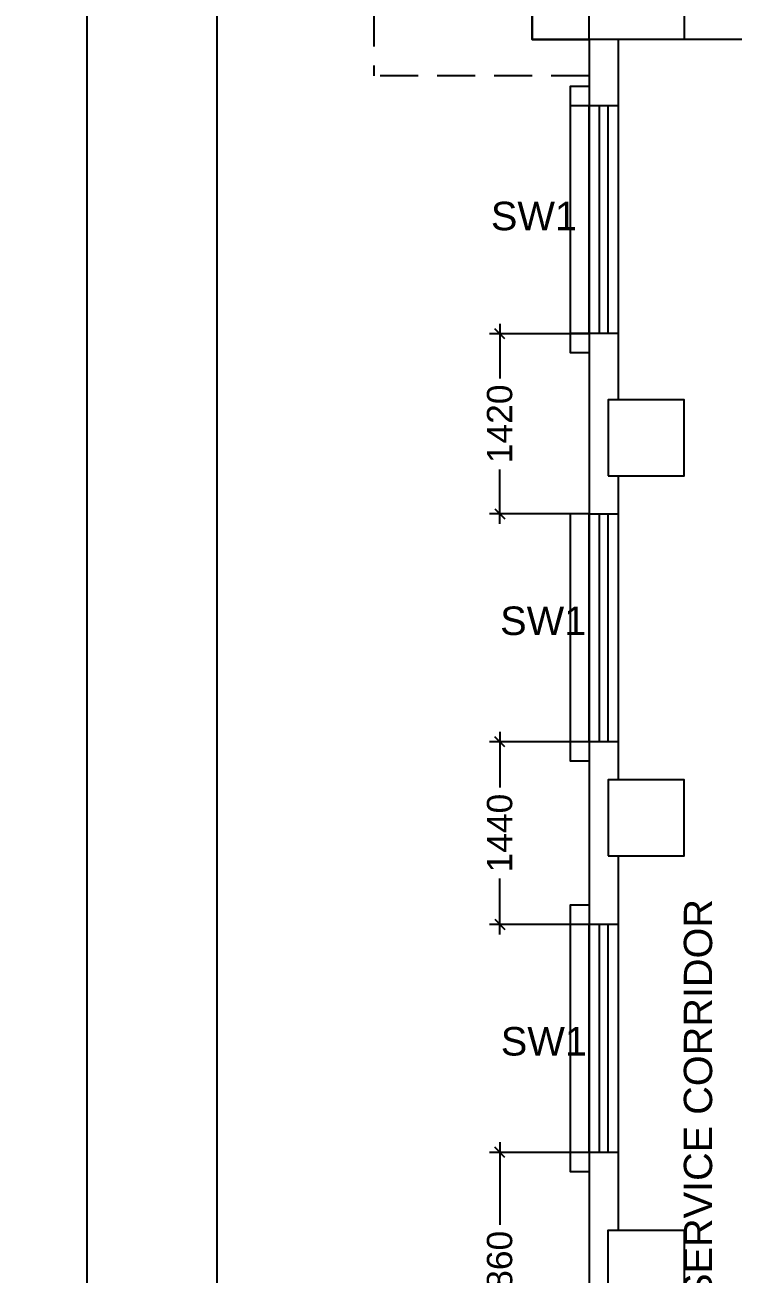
# Model space of a CAD drawing. Extents: x 7620542 to 7843793, y -6476226 to -6093835.
# Drawn here: x 7636943 to 7642536, y -6450709 to -6440850 of the extents above; entities that cross this region are included whole.
import ezdxf
from ezdxf.enums import TextEntityAlignment as Align

# ---------------------------------------------------------------- set-up
doc = ezdxf.new("R2010")
doc.units = 0
doc.header["$LTSCALE"] = 600
doc.header["$MEASUREMENT"] = 0
doc.header["$PDMODE"] = 35
doc.linetypes.add('DASHED', pattern=[0.75, 0.5, -0.25])
doc.layers.get('0').update_dxf_attribs({"linetype": 'CONTINUOUS'})
doc.layers.get('Defpoints').update_dxf_attribs({"linetype": 'CONTINUOUS'})
for name, color, linetype in [('DIM', 8, 'CONTINUOUS'), ('Ele Proje.', 7, 'CONTINUOUS'), ('Ele. Proj', 7, 'CONTINUOUS'), ('Fixed Glass', 171, 'CONTINUOUS'), ('joinery', 7, 'CONTINUOUS'), ('LA-column', 3, 'CONTINUOUS'), ('TEXT', 6, 'CONTINUOUS'), ('Walls', 7, 'CONTINUOUS'), ('Working Dim', 5, 'CONTINUOUS')]:
    doc.layers.add(name, color=color, linetype=linetype)
doc.styles.add('ari', font='arial.ttf')
doc.styles.add('ARIAL', font='arial.ttf')
doc.styles.get("Standard").update_dxf_attribs({"font": 'romans.shx'})
doc.dimstyles.new('int. dim', dxfattribs={"dimtxt": 450, "dimasz": 80, "dimexe": 80, "dimexo": 0, "dimgap": 70, "dimtad": 0, "dimdec": 0, "dimzin": 12, "dimdsep": 46, "dimtxsty": 'ari', "dimblk": 'OBLIQUE', "dimcen": 2, "dimdle": 80, "dimclrd": 256, "dimclre": 256, "dimclrt": 6, "dimadec": 0, "dimazin": 0, "dimtfac": 1, "dimtdec": 0, "dimtix": 1, "dimtmove": 2, "dimatfit": 3, "dimfxl": 1, "dimtolj": 1, "dimtzin": 0, "dimlwd": -1, "dimlwe": -1, "dimarcsym": 0})
doc.dimstyles.new('STANDARD$0', dxfattribs={"dimscale": 0, "dimtxt": 150, "dimasz": 125, "dimexe": 0.75, "dimexo": 1, "dimgap": 25, "dimtad": 1, "dimdec": 0, "dimdsep": 46, "dimtxsty": 'Standard', "dimblk1": 'DOT', "dimblk2": 'DOT', "dimsah": 1, "dimcen": 2.5, "dimclrd": 1, "dimclre": 1, "dimclrt": 3, "dimadec": 0, "dimazin": 0, "dimtfac": 1, "dimtdec": 0, "dimtmove": 0, "dimatfit": 3, "dimldrblk": 'DOT', "dimfxl": 1, "dimtolj": 1, "dimtzin": 0, "dimarcsym": 0})

# ---------------------------------------------------------------- blocks, each defined once
blk = doc.blocks.new('_Oblique')
at = {"color": 0, "linetype": 'ByBlock', "lineweight": -2}
blk.add_line((-0.5, -0.5), (0.5, 0.5), dxfattribs=at)
blk = doc.blocks.new('*D494')
at = {"layer": 'Defpoints', "color": 0, "transparency": 16777216}
for p in [(7641398.9, -6446508.9, -10.3), (7640693.4, -6447948.8), (7641398.9, -6447948.8, -14.1)]:
    blk.add_point(p, dxfattribs=at)
at = {"layer": 'Working Dim', "transparency": 16777216}
for p, q in [((7640693.4, -6446428.9), (7640693.4, -6446869.9)), ((7641398.9, -6446508.9), (7640613.4, -6446508.9)), ((7640693.4, -6448028.8), (7640693.4, -6447587.7)), ((7641398.9, -6447948.8), (7640613.4, -6447948.8))]:
    blk.add_line(p, q, dxfattribs=at)
at = {"layer": 'Working Dim', "transparency": 16777216, "xscale": 80, "yscale": 80, "zscale": 80}
for p, rotation in [((7640693.4, -6446508.9), 90), ((7640693.4, -6447948.8), 270)]:
    blk.add_blockref('_Oblique', p, dxfattribs=dict(at, rotation=rotation))
at = {"layer": 'Working Dim', "color": 6, "transparency": 16777216, "insert": (7640693.4, -6447228.8), "char_height": 200, "attachment_point": 5, "rotation": 90, "style": 'ari'}
blk.add_mtext('\\A1;1440', dxfattribs=at)
blk = doc.blocks.new('*D495')
at = {"layer": 'Defpoints', "color": 0, "transparency": 16777216}
for p in [(7641398.9, -6449748.8, -14.1), (7640693.4, -6451608.3), (7641398.9, -6451608.3, -14.1)]:
    blk.add_point(p, dxfattribs=at)
at = {"layer": 'Working Dim', "transparency": 16777216}
for p, q in [((7640693.4, -6449668.8), (7640693.4, -6450319.6)), ((7641398.9, -6449748.8), (7640613.4, -6449748.8)), ((7640693.4, -6451688.3), (7640693.4, -6451037.4)), ((7641398.9, -6451608.3), (7640613.4, -6451608.3))]:
    blk.add_line(p, q, dxfattribs=at)
at = {"layer": 'Working Dim', "transparency": 16777216, "xscale": 80, "yscale": 80, "zscale": 80}
for p, rotation in [((7640693.4, -6449748.8), 90), ((7640693.4, -6451608.3), 270)]:
    blk.add_blockref('_Oblique', p, dxfattribs=dict(at, rotation=rotation))
at = {"layer": 'Working Dim', "color": 6, "transparency": 16777216, "insert": (7640693.4, -6450678.5), "char_height": 200, "attachment_point": 5, "rotation": 90, "style": 'ari'}
blk.add_mtext('\\A1;1860', dxfattribs=at)
blk = doc.blocks.new('*D497')
at = {"layer": 'Defpoints', "color": 0, "transparency": 16777216}
for p in [(7641398.9, -6443288.3), (7640693.4, -6444708.9), (7641398.9, -6444708.9)]:
    blk.add_point(p, dxfattribs=at)
at = {"layer": 'Working Dim', "transparency": 16777216}
for p, q in [((7640693.4, -6443208.3), (7640693.4, -6443639.7)), ((7641398.9, -6443288.3), (7640613.4, -6443288.3)), ((7640693.4, -6444788.9), (7640693.4, -6444357.5)), ((7641398.9, -6444708.9), (7640613.4, -6444708.9))]:
    blk.add_line(p, q, dxfattribs=at)
at = {"layer": 'Working Dim', "transparency": 16777216, "xscale": 80, "yscale": 80, "zscale": 80}
for p, rotation in [((7640693.4, -6443288.3), 90), ((7640693.4, -6444708.9), 270)]:
    blk.add_blockref('_Oblique', p, dxfattribs=dict(at, rotation=rotation))
at = {"layer": 'Working Dim', "color": 6, "transparency": 16777216, "insert": (7640693.4, -6443998.6), "char_height": 200, "attachment_point": 5, "rotation": 90, "style": 'ari'}
blk.add_mtext('\\A1;1420', dxfattribs=at)
blk = doc.blocks.new('*D855')
at = {"layer": 'Defpoints', "color": 0, "transparency": 16777216}
for p in [(7641399, -6337015.4, 5.1), (7637435.4, -6454873.9), (7641548.9, -6454873.9, 5.1)]:
    blk.add_point(p, dxfattribs=at)
at = {"layer": 'DIM', "color": 8, "transparency": 16777216}
for p, q in [((7637435.4, -6336715.4), (7637435.4, -6393995.7)), ((7641399, -6337015.4), (7637135.4, -6337015.4)), ((7637435.4, -6455173.9), (7637435.4, -6397893.5)), ((7641548.9, -6454873.9), (7637135.4, -6454873.9))]:
    blk.add_line(p, q, dxfattribs=at)
at = {"layer": 'DIM', "color": 8, "transparency": 16777216, "xscale": 300, "yscale": 300, "zscale": 300}
for p, rotation in [((7637435.4, -6337015.4), 90), ((7637435.4, -6454873.9), 270)]:
    blk.add_blockref('_Oblique', p, dxfattribs=dict(at, rotation=rotation))
at = {"layer": 'DIM', "color": 7, "transparency": 16777216, "insert": (7637435.4, -6395944.6), "char_height": 750, "attachment_point": 5, "rotation": 90, "style": 'ari'}
blk.add_mtext('\\A1;117.86m', dxfattribs=at)
blk = doc.blocks.new('*D869')
at = {"layer": 'Defpoints', "color": 0, "transparency": 16777216}
for p in [(7641399, -6418433.8, 2.7), (7638462.6, -6454873.9), (7641398.9, -6454873.9, 2.7)]:
    blk.add_point(p, dxfattribs=at)
at = {"layer": 'DIM', "color": 8, "transparency": 16777216}
for p, q in [((7638462.6, -6418133.8), (7638462.6, -6434961.2)), ((7641399, -6418433.8), (7638162.6, -6418433.8)), ((7638462.6, -6455173.9), (7638462.6, -6438346.4)), ((7641398.9, -6454873.9), (7638162.6, -6454873.9))]:
    blk.add_line(p, q, dxfattribs=at)
at = {"layer": 'DIM', "color": 8, "transparency": 16777216, "xscale": 300, "yscale": 300, "zscale": 300}
for p, rotation in [((7638462.6, -6418433.8), 90), ((7638462.6, -6454873.9), 270)]:
    blk.add_blockref('_Oblique', p, dxfattribs=dict(at, rotation=rotation))
at = {"layer": 'DIM', "color": 7, "transparency": 16777216, "insert": (7638462.6, -6436653.8), "char_height": 750, "attachment_point": 5, "rotation": 90, "style": 'ari'}
blk.add_mtext('\\A1;36.44m', dxfattribs=at)

msp = doc.modelspace()

# ---------------------------------------------------------------- linework, layer by layer
at = {"color": 8, "linetype": 'DASHED'}
for p, q in [((7639699.183, -6432171.225, 24.09), (7639699.286, -6441251.208, -38.569)), ((7641399.003, -6441251.208, 45.43), (7639699.282, -6441251.208, 21.57))]:
    msp.add_line(p, q, dxfattribs=at)
at = {"layer": 'Ele Proje.', "color": 1}
for p, q in [((7640949.004, -6440963.738, -17.796), (7640949.033, -6438511.217, -10.491)), ((7641399.003, -6440963.736, -14.83), (7640949.003, -6440963.736, -14.83))]:
    msp.add_line(p, q, dxfattribs=at)
at = {"layer": 'Ele Proje.', "elevation": -14.83}
for points in [[(7641399.003, -6441336.347), (7641249.003, -6441336.347), (7641249.003, -6441486.347), (7641399.003, -6441486.347)], [(7641399.003, -6443286.347), (7641249.003, -6443286.347), (7641249.003, -6443436.347), (7641399.003, -6443436.347)], [(7641398.913, -6446508.87), (7641248.913, -6446508.87), (7641248.913, -6446658.87), (7641398.913, -6446658.87)], [(7641398.913, -6447798.762), (7641248.913, -6447798.762), (7641248.913, -6447948.762), (7641398.913, -6447948.762)], [(7641398.913, -6449748.762), (7641248.913, -6449748.762), (7641248.913, -6449898.762), (7641398.913, -6449898.762)]]:
    msp.add_lwpolyline(points, dxfattribs=at)
at = {"layer": 'Ele. Proj', "color": 2, "elevation": -17.87}
msp.add_lwpolyline([(7641399.003, -6432433.728), (7640949.003, -6432433.734), (7640949.003, -6434911.217), (7641399.094, -6434911.217), (7641399.094, -6438511.217), (7640949.033, -6438511.233), (7640949.033, -6440963.736), (7641399.003, -6440963.738)], dxfattribs=at)
at = {"layer": 'Fixed Glass', "elevation": -14.83}
for points in [[(7641398.913, -6443286.347), (7641398.913, -6441486.347), (7641628.913, -6441486.347), (7641628.913, -6443286.347)], [(7641480.254, -6443286.347), (7641480.254, -6441486.347), (7641547.572, -6441486.347), (7641547.572, -6443286.347)], [(7641398.914, -6446508.87), (7641398.914, -6444708.87), (7641628.914, -6444708.87), (7641628.914, -6446508.87)], [(7641480.255, -6446508.87), (7641480.255, -6444708.87), (7641547.573, -6444708.87), (7641547.573, -6446508.87)], [(7641398.914, -6449748.762), (7641398.914, -6447948.762), (7641628.914, -6447948.762), (7641628.914, -6449748.762)], [(7641480.255, -6449748.762), (7641480.255, -6447948.762), (7641547.573, -6447948.762), (7641547.573, -6449748.762)]]:
    msp.add_lwpolyline(points, close=True, dxfattribs=at)
at = {"layer": 'LA-column', "color": 2, "elevation": -14.83, "flags": 128}
for points in [[(7642149.003, -6440963.752), (7641399.003, -6440963.752), (7641399.003, -6440213.752), (7642149.003, -6440213.752)], [(7641549.003, -6444408.847), (7642149.003, -6444408.847), (7642149.003, -6443808.847), (7641549.003, -6443808.847)], [(7641549.003, -6447408.752), (7642149.003, -6447408.752), (7642149.003, -6446808.752), (7641549.003, -6446808.752)], [(7642149.003, -6450963.752), (7641549.003, -6450963.752), (7641549.003, -6450363.752), (7642149.003, -6450363.752)]]:
    msp.add_lwpolyline(points, close=True, dxfattribs=at)
at = {"layer": 'Walls'}
msp.add_line((7641398.913, -6440963.843, -14.83), (7641398.913, -6454873.885, -14.83), dxfattribs=at)
at = {"layer": 'Walls', "linetype": 'Continuous'}
msp.add_line((7646579.003, -6440963.83, -14.83), (7642148.913, -6440963.859, -14.83), dxfattribs=at)
at = {"layer": 'Walls', "color": 8}
for p, q in [((7641249.003, -6441486.347, -14.83), (7641249.003, -6443286.347, -14.83)), ((7641248.913, -6444708.87, -14.83), (7641248.913, -6446508.87, -14.83)), ((7641248.913, -6447948.762, -14.83), (7641248.913, -6449748.762, -14.83))]:
    msp.add_line(p, q, dxfattribs=at)
at = {"layer": 'Walls', "elevation": -14.83}
for points in [[(7641628.913, -6440963.843), (7641628.913, -6443808.852)], [(7641628.913, -6444408.852), (7641628.913, -6446808.89)], [(7641628.913, -6447408.89), (7641628.913, -6450363.752)]]:
    msp.add_lwpolyline(points, dxfattribs=at)

# ---------------------------------------------------------------- texts
at = {"layer": 'joinery', "style": 'ari'}
for p in [(7640963.877, -6442470.403, -14.83), (7641037.049, -6445665.278, -14.83), (7641042.041, -6448984.348, -14.83)]:
    msp.add_text('SW1', height=225, dxfattribs=at).set_placement(p, align=Align.CENTER)
at = {"layer": 'TEXT', "color": 7, "style": 'ARIAL'}
msp.add_text('1200 mmm WIDE SERVICE CORRIDOR', height=224, rotation=90, dxfattribs=at).set_placement((7642371.163, -6450608.669, -14.83), align=Align.CENTER)

# ---------------------------------------------------------------- dimensions: what is measured, and where the dimension line sits
at = {"layer": 'DIM'}
for base, p1, p2, picture, middle in [((7637435.362, -6454873.885, -14.83), (7641399.003, -6337015.366, -9.699), (7641548.916, -6454873.885, -9.699), '*D855', (7637435.362, -6395944.625, -14.83)), ((7638462.592, -6454873.885, -17.58), (7641399.003, -6418433.761, -14.83), (7641398.913, -6454873.885, -14.83), '*D869', (7638462.592, -6436653.823, -17.58))]:
    dim = msp.add_linear_dim(base=base, p1=p1, p2=p2, angle=90, dimstyle='STANDARD$0', override={"dimscale": 1, "dimtxt": 750, "dimasz": 300, "dimexe": 300, "dimexo": 0, "dimgap": 1, "dimtad": 0, "dimdec": 2, "dimlfac": 0.001, "dimzin": 0, "dimpost": 'm', "dimtxsty": 'ari', "dimblk1": 'Oblique', "dimblk2": 'Oblique', "dimcen": 0, "dimdle": 300, "dimclrd": 8, "dimclre": 8, "dimclrt": 7, "dimadec": 2, "dimtdec": 2, "dimtmove": 2, "dimfxl": 0.75, "dimfrac": 1, "dimlwd": 65535, "dimlwe": 65535}, dxfattribs=at)
    dim.commit()
    dim.dimension.update_dxf_attribs({"geometry": picture, "text_midpoint": middle})
at = {"layer": 'Working Dim'}
dim = msp.add_linear_dim(base=(7640693.444, -6444708.87, 0.574), p1=(7641398.913, -6443288.347, 0.574), p2=(7641398.914, -6444708.87, 0.574), angle=270, text='1420', dimstyle='int. dim', override={"dimtxt": 200}, dxfattribs=at)
dim.commit()
dim.dimension.update_dxf_attribs({"geometry": '*D497', "text_midpoint": (7640693.444, -6443998.608, 0.574)})
for base, p1, p2, picture, middle in [((7640693.444, -6447948.762, 0.574), (7641398.913, -6446508.87, -9.699), (7641398.913, -6447948.762, -13.549), '*D494', (7640693.444, -6447228.816, 0.574)), ((7640693.444, -6451608.276, 0.574), (7641398.913, -6449748.762, -13.549), (7641398.913, -6451608.276, -13.549), '*D495', (7640693.444, -6450678.519, 0.574))]:
    dim = msp.add_linear_dim(base=base, p1=p1, p2=p2, angle=270, dimstyle='int. dim', override={"dimtxt": 200}, dxfattribs=at)
    dim.commit()
    dim.dimension.update_dxf_attribs({"geometry": picture, "text_midpoint": middle})

doc.saveas('drawing.dxf')
